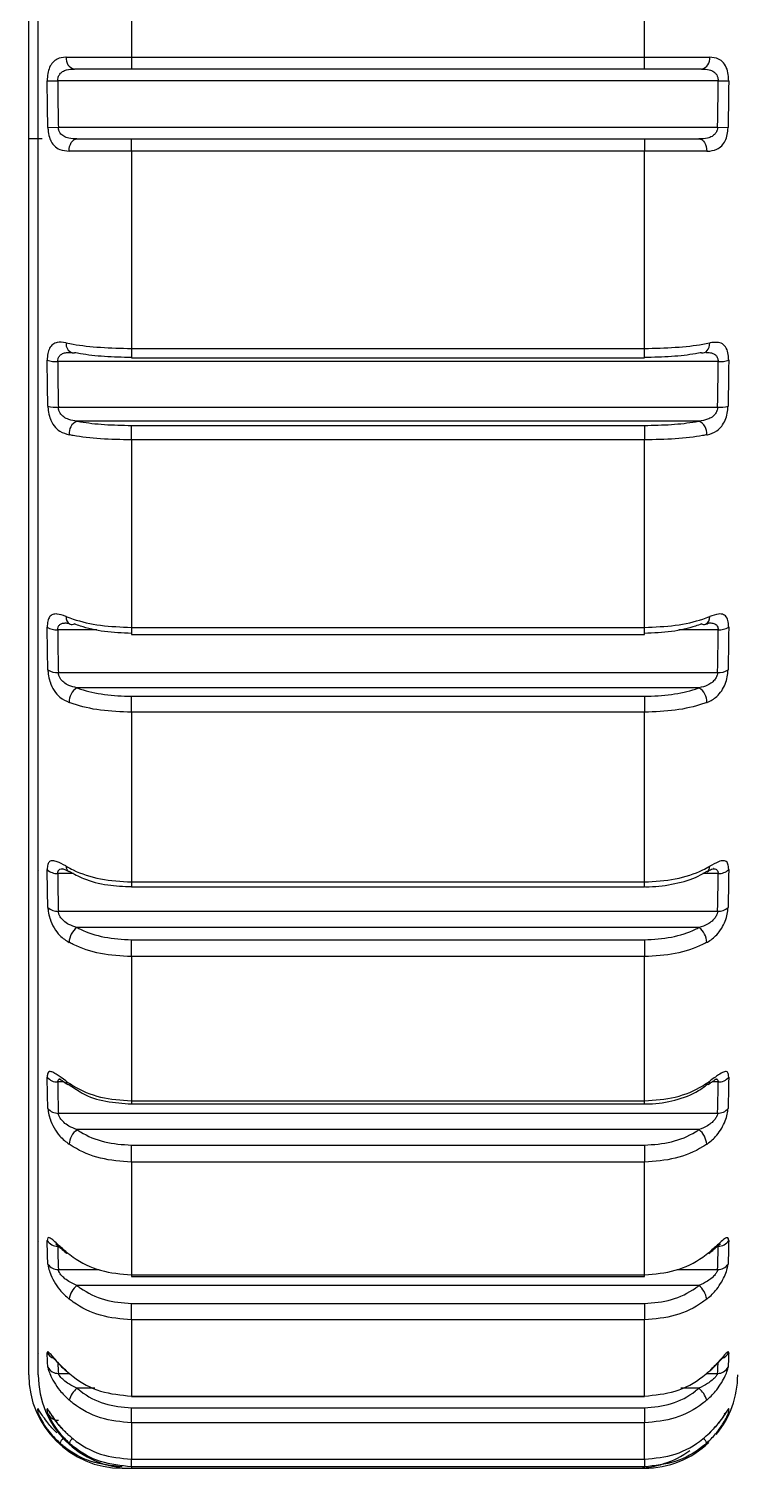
# Model space of a CAD drawing. Header units: millimetres. Extents: x -2889 to 8174, y 2447 to 8478.
# Drawn here: x 1753.66 to 1756.68, y 3458.17 to 3464.35 of the extents above; entities that cross this region are included whole.
import ezdxf

# ---------------------------------------------------------------- set-up
doc = ezdxf.new("R2010")
doc.units = ezdxf.units.MM

msp = doc.modelspace()

# ---------------------------------------------------------------- linework, layer by layer
at = {"color": 7, "linetype": 'Continuous', "lineweight": 25}
for p, q in [((1753.6966, 3458.5726), (1753.6966, 3469.7726)), ((1754.0966, 3465.0727), (1754.0966, 3464.223)), ((1756.2966, 3464.223), (1756.2966, 3465.0727)), ((1753.6563, 3463.8726), (1753.6563, 3464.5146)), ((1754.0966, 3464.223), (1754.0966, 3464.1726)), ((1754.0966, 3464.223), (1756.2966, 3464.223)), ((1756.2966, 3464.1726), (1756.2966, 3464.223)), ((1756.2966, 3464.1726), (1754.0966, 3464.1726)), ((1753.7353, 3464.1224), (1753.7805, 3464.1226)), ((1756.6127, 3464.1226), (1753.7805, 3464.1226)), ((1756.6127, 3464.1226), (1756.6579, 3464.1224)), ((1753.7382, 3463.9217), (1753.783, 3463.9226)), ((1753.783, 3463.9226), (1756.6102, 3463.9226)), ((1756.6102, 3463.9226), (1756.655, 3463.9217)), ((1753.6563, 3458.5726), (1753.6563, 3463.8726)), ((1753.7143, 3463.8726), (1753.6563, 3463.8726)), ((1754.0966, 3463.8197), (1754.0966, 3463.8726)), ((1754.0966, 3463.8726), (1756.2966, 3463.8726)), ((1756.2966, 3463.8726), (1756.2966, 3463.8197)), ((1754.0966, 3463.8197), (1754.0966, 3462.9745)), ((1756.2966, 3463.8197), (1754.0966, 3463.8197)), ((1756.2966, 3462.9745), (1756.2966, 3463.8197)), ((1754.0966, 3462.9745), (1756.2966, 3462.9745)), ((1754.0966, 3462.9345), (1756.2966, 3462.9345)), ((1756.6127, 3462.9178), (1753.7805, 3462.9178)), ((1753.783, 3462.7222), (1756.6102, 3462.7222)), ((1756.5304, 3462.6629), (1753.8628, 3462.6629)), ((1754.0966, 3462.5821), (1754.0966, 3462.6442)), ((1754.0966, 3462.6442), (1756.2966, 3462.6442)), ((1756.2966, 3462.6442), (1756.2966, 3462.5821)), ((1754.0966, 3462.5821), (1754.0966, 3461.7784)), ((1756.2966, 3462.5821), (1754.0966, 3462.5821)), ((1756.2966, 3461.7784), (1756.2966, 3462.5821)), ((1754.0966, 3461.7784), (1756.2966, 3461.7784)), ((1754.0966, 3461.7483), (1756.2966, 3461.7483)), ((1753.783, 3461.5852), (1756.6102, 3461.5852)), ((1756.5304, 3461.5192), (1753.8628, 3461.5192)), ((1754.0966, 3461.414), (1754.0966, 3461.4827)), ((1754.0966, 3461.4827), (1756.2966, 3461.4827)), ((1756.2966, 3461.4827), (1756.2966, 3461.414)), ((1754.0966, 3461.414), (1754.0966, 3460.6868)), ((1756.2966, 3461.414), (1754.0966, 3461.414)), ((1756.2966, 3460.6868), (1756.2966, 3461.414)), ((1753.8274, 3460.7309), (1753.8282, 3460.7305)), ((1756.5649, 3460.7305), (1756.5656, 3460.7308)), ((1754.0966, 3460.6868), (1756.2966, 3460.6868)), ((1754.0966, 3460.6659), (1756.2966, 3460.6659)), ((1753.783, 3460.5612), (1756.6102, 3460.5612)), ((1756.5304, 3460.4914), (1753.8628, 3460.4914)), ((1754.0966, 3460.3665), (1754.0966, 3460.4387)), ((1754.0966, 3460.4387), (1756.2966, 3460.4387)), ((1756.2966, 3460.4387), (1756.2966, 3460.3665)), ((1754.0966, 3460.3665), (1754.0966, 3459.7477)), ((1756.2966, 3460.3665), (1754.0966, 3460.3665)), ((1756.2966, 3459.7477), (1756.2966, 3460.3665)), ((1753.8247, 3459.8202), (1753.8767, 3459.7865)), ((1754.0966, 3459.7477), (1756.2966, 3459.7477)), ((1754.0966, 3459.7345), (1756.2966, 3459.7345)), ((1753.783, 3459.6951), (1756.6102, 3459.6951)), ((1756.5304, 3459.6245), (1753.8628, 3459.6245)), ((1754.0966, 3459.5578), (1756.2966, 3459.5578)), ((1754.0966, 3459.4853), (1754.0966, 3459.5578)), ((1756.2966, 3459.5578), (1756.2966, 3459.4853)), ((1754.0966, 3459.4853), (1754.0966, 3459.0019)), ((1756.2966, 3459.4853), (1754.0966, 3459.4853)), ((1756.2966, 3459.0019), (1756.2966, 3459.4853)), ((1754.0966, 3459.0019), (1756.2966, 3459.0019)), ((1754.0966, 3459.0019), (1754.0966, 3458.995)), ((1754.0966, 3458.995), (1756.2966, 3458.995)), ((1756.2966, 3458.995), (1756.2966, 3459.0019)), ((1756.5304, 3458.9564), (1753.8628, 3458.9564)), ((1754.0966, 3458.809), (1754.0966, 3458.8787)), ((1754.0966, 3458.8787), (1756.2966, 3458.8787)), ((1756.2966, 3458.8787), (1756.2966, 3458.809)), ((1754.0966, 3458.809), (1754.0966, 3458.4821)), ((1756.2966, 3458.809), (1754.0966, 3458.809)), ((1756.2966, 3458.4821), (1756.2966, 3458.809)), ((1754.0966, 3458.4821), (1756.2966, 3458.4821)), ((1754.0966, 3458.4821), (1754.0966, 3458.4795)), ((1754.0966, 3458.4795), (1756.2966, 3458.4795)), ((1756.2966, 3458.4795), (1756.2966, 3458.4821)), ((1754.0966, 3458.4309), (1756.2966, 3458.4309)), ((1754.0966, 3458.3671), (1754.0966, 3458.4309)), ((1756.2966, 3458.4309), (1756.2966, 3458.3671)), ((1754.0966, 3458.3671), (1754.0966, 3458.211)), ((1756.2966, 3458.3671), (1754.0966, 3458.3671)), ((1756.2966, 3458.211), (1756.2966, 3458.3671)), ((1754.0563, 3458.1726), (1754.0966, 3458.1726)), ((1754.0966, 3458.211), (1756.2966, 3458.211)), ((1754.0966, 3458.211), (1754.0966, 3458.2107)), ((1754.0966, 3458.2107), (1756.2966, 3458.2107)), ((1756.2966, 3458.1789), (1754.0966, 3458.1789)), ((1754.0966, 3458.1726), (1756.2966, 3458.1726)), ((1756.2966, 3458.2107), (1756.2966, 3458.211))]:
    msp.add_line(p, q, dxfattribs=at)
at = {"color": 8, "linetype": 'Continuous', "lineweight": 25}
for p, q in [((1753.695, 3462.9236), (1753.6966, 3462.9229)), ((1754.0966, 3462.9745), (1754.0966, 3462.9345)), ((1756.2966, 3462.9345), (1756.2966, 3462.9745)), ((1753.695, 3461.7793), (1753.6966, 3461.778)), ((1753.9487, 3461.7679), (1753.7805, 3461.7679)), ((1754.0966, 3461.7784), (1754.0966, 3461.7483)), ((1756.2966, 3461.7483), (1756.2966, 3461.7784)), ((1756.6127, 3461.7679), (1756.4445, 3461.7679)), ((1753.695, 3460.7396), (1753.6966, 3460.7378)), ((1753.8484, 3460.723), (1753.7805, 3460.723)), ((1756.6127, 3460.723), (1756.5469, 3460.723)), ((1754.0966, 3460.6868), (1754.0966, 3460.6659)), ((1756.2966, 3460.6659), (1756.2966, 3460.6868)), ((1753.695, 3459.85), (1753.6966, 3459.8477)), ((1753.8075, 3459.8289), (1753.7805, 3459.8289)), ((1756.6127, 3459.8289), (1756.5856, 3459.8289)), ((1754.0966, 3459.7477), (1754.0966, 3459.7345)), ((1756.2966, 3459.7345), (1756.2966, 3459.7477)), ((1753.695, 3459.1493), (1753.6966, 3459.1466)), ((1753.783, 3459.0247), (1753.9574, 3459.0247)), ((1756.4359, 3459.0247), (1756.6102, 3459.0247)), ((1753.695, 3458.6681), (1753.6966, 3458.6651)), ((1753.783, 3458.5792), (1753.8303, 3458.5792)), ((1756.5629, 3458.5792), (1756.6102, 3458.5792)), ((1753.9401, 3458.5162), (1753.8628, 3458.5162)), ((1756.5304, 3458.5162), (1756.4532, 3458.5162)), ((1754.0563, 3458.1747), (1754.0563, 3458.1726)), ((1754.0966, 3458.1789), (1754.0966, 3458.2108)), ((1754.0966, 3458.1789), (1754.0966, 3458.1726)), ((1756.2966, 3458.2107), (1756.2966, 3458.1789)), ((1756.2966, 3458.1726), (1756.2966, 3458.1789))]:
    msp.add_line(p, q, dxfattribs=at)
at = {"color": 7, "linetype": 'Continuous', "lineweight": 25, "flags": 128}
for points in [[(1753.8294, 3463.8204), (1753.8298, 3463.8305), (1753.8315, 3463.8402), (1753.8345, 3463.8492), (1753.8387, 3463.8572), (1753.8438, 3463.8637), (1753.8497, 3463.8686), (1753.8561, 3463.8716), (1753.8628, 3463.8726)], [(1756.5304, 3463.8726), (1756.5371, 3463.8716), (1756.5436, 3463.8686), (1756.5495, 3463.8637), (1756.5546, 3463.8572), (1756.5587, 3463.8492), (1756.5617, 3463.8402), (1756.5634, 3463.8305), (1756.5638, 3463.8204)], [(1756.5414, 3462.9563), (1756.5482, 3462.9558), (1756.5548, 3462.9572), (1756.5608, 3462.9605), (1756.5662, 3462.9655), (1756.5705, 3462.972), (1756.5737, 3462.9799), (1756.5757, 3462.9887), (1756.5763, 3462.9981)], [(1753.8424, 3462.9562), (1753.845, 3462.9558), (1753.8519, 3462.9563)], [(1753.8169, 3458.5905), (1753.8176, 3458.5881), (1753.8181, 3458.5876)]]:
    msp.add_lwpolyline(points, dxfattribs=at)
at = {"color": 7, "linetype": 'Continuous', "lineweight": 25}
for centre, radius, start, end in [((1753.8611, 3464.2163), 0.0447, 171.4989, 258.09849), ((1756.5321, 3464.2163), 0.0447, 281.90151, 8.5011), ((1753.7745, 3463.0508), 0.1331, 252.89796, 272.58614), ((1756.6188, 3463.0508), 0.1331, 267.41386, 287.10204), ((1753.7749, 3462.8566), 0.1347, 254.20453, 273.46327), ((1756.6184, 3462.8566), 0.1347, 266.53673, 285.79547), ((1753.8864, 3462.6106), 0.0573, 114.24022, 186.56806), ((1756.5069, 3462.6106), 0.0573, 353.43194, 65.75978), ((1753.7754, 3461.8428), 0.0751, 237.70758, 273.86648), ((1753.8417, 3461.8152), 0.0242, 250.108, 294.90022), ((1756.5516, 3461.8154), 0.0244, 245.20763, 287.18172), ((1756.6178, 3461.8428), 0.0751, 266.13352, 302.29242), ((1753.7769, 3461.6602), 0.0753, 239.10219, 274.67902), ((1756.6164, 3461.6602), 0.0753, 265.32098, 300.89781), ((1753.8989, 3461.4597), 0.0696, 121.25126, 182.74835), ((1756.4943, 3461.4597), 0.0696, 357.25165, 58.74874), ((1753.7765, 3460.7819), 0.059, 225.74216, 273.83719), ((1756.6167, 3460.7819), 0.059, 266.16281, 314.25784), ((1753.7783, 3460.6199), 0.0589, 227.0744, 274.5962), ((1756.6149, 3460.6199), 0.0589, 265.4038, 312.9256), ((1753.9102, 3460.426), 0.0808, 125.893, 179.04902), ((1756.4831, 3460.426), 0.0808, 0.95098, 54.107), ((1753.7778, 3459.882), 0.0531, 217.00896, 272.93558), ((1756.6155, 3459.882), 0.0531, 267.06442, 322.99104), ((1753.7797, 3459.7478), 0.0528, 218.2242, 273.60434), ((1756.6135, 3459.7478), 0.0528, 266.39566, 321.7758), ((1753.9194, 3459.5541), 0.0904, 128.7963, 174.99927), ((1756.4738, 3459.5541), 0.0904, 5.00073, 51.2037), ((1753.7789, 3459.1756), 0.0509, 211.05325, 271.74341), ((1753.8253, 3459.0994), 0.00843, 172.22474, 228.27424), ((1756.5681, 3459.0994), 0.00833, 309.1754, 8.03323), ((1756.6143, 3459.1756), 0.0509, 268.25659, 328.94675), ((1753.781, 3459.0752), 0.0505, 212.15443, 272.27049), ((1756.6122, 3459.0752), 0.0505, 267.72951, 327.84557), ((1753.9276, 3458.8805), 0.0998, 130.51012, 169.8549), ((1756.4656, 3458.8805), 0.0998, 10.1451, 49.48988), ((1753.7821, 3458.6291), 0.0499, 208.39279, 271.04836), ((1756.6111, 3458.6291), 0.0499, 268.95164, 331.60721), ((1754.0563, 3458.5726), 0.4, 180, 270), ((1754.0966, 3458.5726), 0.4, 180, 270), ((1756.2966, 3458.5726), 0.4, 320.36774, 0), ((1753.9407, 3458.4291), 0.1169, 131.80246, 162.22957), ((1756.4525, 3458.4291), 0.1169, 17.77043, 48.19754), ((1753.7828, 3458.4281), 0.0499, 206.57663, 270.21856), ((1756.2563, 3458.5726), 0.4, 270, 305.99223), ((1756.2966, 3458.5726), 0.4, 270, 313.64636)]:
    msp.add_arc(centre, radius, start, end, dxfattribs=at)
at = {"color": 8, "linetype": 'Continuous', "lineweight": 25}
for centre, radius, start, end in [((1753.8539, 3462.9918), 0.0375, 170.31743, 252.12219), ((1753.8483, 3461.8204), 0.0317, 172.27619, 242.06667), ((1756.5453, 3461.8203), 0.0313, 295.50671, 7.97245), ((1753.8399, 3460.7505), 0.0232, 171.92796, 237.35303), ((1756.5527, 3460.7508), 0.0238, 302.70767, 7.13571), ((1753.8322, 3459.8303), 0.0154, 172.2556, 233.87744), ((1756.5611, 3459.8302), 0.0153, 305.42009, 7.81151), ((1753.7791, 3458.6905), 0.0492, 207.0181, 251.38155), ((1756.6141, 3458.6905), 0.0491, 288.92131, 332.98483), ((1753.7398, 3458.449), 0.0497, 205.55143, 224.09813), ((1753.7802, 3458.449), 0.0497, 205.55143, 224.09813), ((1756.613, 3458.449), 0.0498, 300.08638, 334.42874), ((1753.8625, 3458.2442), 0.0821, 136.62803, 153.45235), ((1753.9028, 3458.2442), 0.0821, 136.62803, 153.45235), ((1756.4991, 3458.2503), 0.0716, 25.30704, 44.61756)]:
    msp.add_arc(centre, radius, start, end, dxfattribs=at)
at = {"color": 7, "linetype": 'Continuous', "lineweight": 25}
for points, knots in [([(1753.8169, 3464.2229), (1753.8161, 3464.2229), (1753.8023, 3464.2228), (1753.7811, 3464.219), (1753.7587, 3464.2029), (1753.745, 3464.1813), (1753.7367, 3464.1538), (1753.7358, 3464.1328), (1753.7353, 3464.1224)], [0, 0, 0, 0, 0.017221, 0.303134, 0.498408, 0.673919, 0.839322, 1, 1, 1, 1]), ([(1753.8169, 3464.2229), (1753.8267, 3464.2229), (1753.8694, 3464.223), (1753.9619, 3464.223), (1754.0517, 3464.223), (1754.0966, 3464.223)], [0, 0, 0, 0, 0.129122, 0.56456, 1, 1, 1, 1]), ([(1756.2966, 3464.223), (1756.3415, 3464.223), (1756.4313, 3464.223), (1756.5238, 3464.223), (1756.5665, 3464.2229), (1756.5763, 3464.2229)], [0, 0, 0, 0, 0.43544, 0.870878, 1, 1, 1, 1]), ([(1756.6579, 3464.1224), (1756.6577, 3464.1286), (1756.6573, 3464.1461), (1756.6512, 3464.1748), (1756.6369, 3464.201), (1756.6125, 3464.2197), (1756.5896, 3464.2217), (1756.5763, 3464.2229)], [0, 0, 0, 0, 0.0960234, 0.272505, 0.4818975, 0.6989082, 1, 1, 1, 1]), ([(1753.7805, 3464.1226), (1753.7808, 3464.127), (1753.7811, 3464.1322), (1753.7839, 3464.142), (1753.7892, 3464.1524), (1753.8016, 3464.1631), (1753.8223, 3464.1714), (1753.8404, 3464.1721), (1753.8519, 3464.1726)], [0, 0, 0, 0, 0.11624, 0.138706, 0.285713, 0.452162, 0.653789, 1, 1, 1, 1]), ([(1754.0966, 3464.1726), (1754.0573, 3464.1726), (1753.9787, 3464.1726), (1753.8978, 3464.1726), (1753.8604, 3464.1726), (1753.8519, 3464.1726)], [0, 0, 0, 0, 0.435439, 0.870878, 1, 1, 1, 1]), ([(1756.5414, 3464.1726), (1756.5328, 3464.1726), (1756.4954, 3464.1726), (1756.4145, 3464.1726), (1756.3359, 3464.1726), (1756.2966, 3464.1726)], [0, 0, 0, 0, 0.129122, 0.564561, 1, 1, 1, 1]), ([(1756.5414, 3464.1726), (1756.5527, 3464.1721), (1756.5715, 3464.1713), (1756.5919, 3464.163), (1756.6018, 3464.1541), (1756.6077, 3464.1456), (1756.6105, 3464.1386), (1756.6124, 3464.1302), (1756.6126, 3464.1257), (1756.6127, 3464.1226)], [0, 0, 0, 0, 0.343735, 0.56662, 0.703968, 0.762734, 0.879015, 0.917663, 1, 1, 1, 1]), ([(1753.7382, 3463.9217), (1753.7375, 3463.9553), (1753.736, 3464.0222), (1753.7356, 3464.0891), (1753.7353, 3464.1224)], [0, 0, 0, 0, 0.501974, 1, 1, 1, 1]), ([(1753.7805, 3464.1226), (1753.7807, 3464.0894), (1753.7811, 3464.0227), (1753.7824, 3463.9561), (1753.783, 3463.9226)], [0, 0, 0, 0, 0.498083, 1, 1, 1, 1]), ([(1756.6102, 3463.9226), (1756.6109, 3463.9561), (1756.6121, 3464.0228), (1756.6125, 3464.0894), (1756.6127, 3464.1226)], [0, 0, 0, 0, 0.502258, 1, 1, 1, 1]), ([(1756.6579, 3464.1224), (1756.6577, 3464.0891), (1756.6572, 3464.0222), (1756.6557, 3463.9553), (1756.655, 3463.9217)], [0, 0, 0, 0, 0.497684, 1, 1, 1, 1]), ([(1753.7382, 3463.9217), (1753.7386, 3463.9156), (1753.7395, 3463.8984), (1753.7437, 3463.8819), (1753.7516, 3463.8612), (1753.7639, 3463.8418), (1753.7911, 3463.8237), (1753.8156, 3463.8216), (1753.8294, 3463.8204)], [0, 0, 0, 0, 0.092122, 0.262386, 0.269354, 0.484813, 0.707237, 1, 1, 1, 1]), ([(1753.8628, 3463.8726), (1753.8509, 3463.8731), (1753.8309, 3463.8739), (1753.8065, 3463.8824), (1753.7921, 3463.8947), (1753.7862, 3463.9065), (1753.7838, 3463.915), (1753.7833, 3463.9196), (1753.783, 3463.9226)], [0, 0, 0, 0, 0.33643, 0.567354, 0.768814, 0.881315, 0.92256, 1, 1, 1, 1]), ([(1756.6102, 3463.9226), (1756.6097, 3463.9182), (1756.6091, 3463.913), (1756.6057, 3463.9033), (1756.5994, 3463.893), (1756.5858, 3463.8824), (1756.5629, 3463.8739), (1756.5431, 3463.8731), (1756.5304, 3463.8726)], [0, 0, 0, 0, 0.111827, 0.132687, 0.27523, 0.438994, 0.64076, 1, 1, 1, 1]), ([(1756.5638, 3463.8204), (1756.5647, 3463.8204), (1756.58, 3463.8206), (1756.6032, 3463.8247), (1756.628, 3463.8413), (1756.6431, 3463.8629), (1756.6526, 3463.8903), (1756.6542, 3463.9113), (1756.655, 3463.9217)], [0, 0, 0, 0, 0.017352, 0.313761, 0.508689, 0.681484, 0.843326, 1, 1, 1, 1]), ([(1753.8628, 3463.8726), (1753.8679, 3463.8726), (1753.9026, 3463.8726), (1753.9788, 3463.8726), (1754.0574, 3463.8726), (1754.0966, 3463.8726)], [0, 0, 0, 0, 0.079415, 0.539702, 1, 1, 1, 1]), ([(1756.2966, 3463.8726), (1756.3359, 3463.8726), (1756.4144, 3463.8726), (1756.4907, 3463.8726), (1756.5253, 3463.8726), (1756.5304, 3463.8726)], [0, 0, 0, 0, 0.460298, 0.920585, 1, 1, 1, 1]), ([(1754.0966, 3463.8197), (1754.0518, 3463.8197), (1753.962, 3463.8198), (1753.8749, 3463.8201), (1753.8353, 3463.8204), (1753.8294, 3463.8204)], [0, 0, 0, 0, 0.460321, 0.920593, 1, 1, 1, 1]), ([(1756.5638, 3463.8204), (1756.558, 3463.8204), (1756.5184, 3463.8201), (1756.4312, 3463.8198), (1756.3415, 3463.8197), (1756.2966, 3463.8197)], [0, 0, 0, 0, 0.079407, 0.539679, 1, 1, 1, 1]), ([(1753.8169, 3462.9981), (1753.8161, 3462.9983), (1753.8023, 3463.001), (1753.7811, 3463.0023), (1753.7587, 3462.9933), (1753.745, 3462.9771), (1753.7367, 3462.9536), (1753.7358, 3462.9335), (1753.7353, 3462.9236)], [0, 0, 0, 0, 0.017221, 0.3031336, 0.4984082, 0.6739189, 0.8393223, 1, 1, 1, 1]), ([(1753.8169, 3462.9981), (1753.8267, 3462.9963), (1753.8694, 3462.9882), (1753.9619, 3462.9773), (1754.0517, 3462.9754), (1754.0966, 3462.9745)], [0, 0, 0, 0, 0.129122, 0.56456, 1, 1, 1, 1]), ([(1756.2966, 3462.9745), (1756.3415, 3462.9754), (1756.4313, 3462.9773), (1756.5238, 3462.9882), (1756.5665, 3462.9963), (1756.5763, 3462.9981)], [0, 0, 0, 0, 0.43544, 0.870878, 1, 1, 1, 1]), ([(1756.6579, 3462.9236), (1756.6577, 3462.9295), (1756.6573, 3462.9464), (1756.6512, 3462.9718), (1756.6369, 3462.9922), (1756.6125, 3463.0029), (1756.5896, 3462.9999), (1756.5763, 3462.9981)], [0, 0, 0, 0, 0.0960234, 0.272505, 0.4818975, 0.6989082, 1, 1, 1, 1]), ([(1753.7382, 3462.727), (1753.7375, 3462.7599), (1753.736, 3462.8255), (1753.7356, 3462.891), (1753.7353, 3462.9236)], [0, 0, 0, 0, 0.502163, 1, 1, 1, 1]), ([(1753.8331, 3462.9572), (1753.8344, 3462.9573), (1753.8362, 3462.9575), (1753.841, 3462.9563), (1753.8423, 3462.956)], [0, 0, 0, 0, 0.714046, 1, 1, 1, 1]), ([(1754.0966, 3462.9356), (1754.0573, 3462.9364), (1753.9787, 3462.938), (1753.8978, 3462.9476), (1753.8604, 3462.9547), (1753.8519, 3462.9563)], [0, 0, 0, 0, 0.435439, 0.870878, 1, 1, 1, 1]), ([(1756.5414, 3462.9563), (1756.5328, 3462.9547), (1756.4954, 3462.9476), (1756.4145, 3462.938), (1756.3359, 3462.9364), (1756.2966, 3462.9356)], [0, 0, 0, 0, 0.129122, 0.564561, 1, 1, 1, 1]), ([(1756.6579, 3462.9236), (1756.6577, 3462.891), (1756.6572, 3462.8255), (1756.6557, 3462.7599), (1756.655, 3462.727)], [0, 0, 0, 0, 0.497837, 1, 1, 1, 1]), ([(1753.7805, 3462.9178), (1753.7807, 3462.8854), (1753.7811, 3462.8201), (1753.7824, 3462.7549), (1753.783, 3462.7222)], [0, 0, 0, 0, 0.497895, 1, 1, 1, 1]), ([(1756.6102, 3462.7222), (1756.6109, 3462.7549), (1756.6121, 3462.8201), (1756.6125, 3462.8854), (1756.6127, 3462.9178)], [0, 0, 0, 0, 0.502105, 1, 1, 1, 1]), ([(1753.7382, 3462.727), (1753.7386, 3462.721), (1753.7395, 3462.7039), (1753.7437, 3462.6864), (1753.7516, 3462.6634), (1753.7639, 3462.6403), (1753.7911, 3462.615), (1753.8156, 3462.6081), (1753.8294, 3462.6041)], [0, 0, 0, 0, 0.092122, 0.262386, 0.269354, 0.484813, 0.707237, 1, 1, 1, 1]), ([(1753.8628, 3462.6629), (1753.8509, 3462.6645), (1753.8309, 3462.6673), (1753.8065, 3462.679), (1753.7921, 3462.6933), (1753.7862, 3462.7059), (1753.7838, 3462.7146), (1753.7833, 3462.7192), (1753.783, 3462.7222)], [0, 0, 0, 0, 0.33643, 0.567354, 0.768814, 0.881315, 0.92256, 1, 1, 1, 1]), ([(1756.6102, 3462.7222), (1756.6097, 3462.7178), (1756.6091, 3462.7127), (1756.6057, 3462.7025), (1756.5994, 3462.6913), (1756.5858, 3462.6788), (1756.5629, 3462.6674), (1756.5431, 3462.6647), (1756.5304, 3462.6629)], [0, 0, 0, 0, 0.111827, 0.132687, 0.27523, 0.438994, 0.64076, 1, 1, 1, 1]), ([(1756.5638, 3462.6041), (1756.5647, 3462.6043), (1756.58, 3462.6073), (1756.6032, 3462.6164), (1756.628, 3462.6394), (1756.6431, 3462.6654), (1756.6526, 3462.6957), (1756.6542, 3462.7167), (1756.655, 3462.727)], [0, 0, 0, 0, 0.017352, 0.313761, 0.508689, 0.681484, 0.843326, 1, 1, 1, 1]), ([(1753.8628, 3462.6629), (1753.8679, 3462.662), (1753.9026, 3462.6557), (1753.9788, 3462.6467), (1754.0574, 3462.6451), (1754.0966, 3462.6442)], [0, 0, 0, 0, 0.079415, 0.539702, 1, 1, 1, 1]), ([(1756.2966, 3462.6442), (1756.3359, 3462.6451), (1756.4144, 3462.6467), (1756.4907, 3462.6557), (1756.5253, 3462.662), (1756.5304, 3462.6629)], [0, 0, 0, 0, 0.460298, 0.920585, 1, 1, 1, 1]), ([(1754.0966, 3462.5821), (1754.0518, 3462.583), (1753.962, 3462.5849), (1753.8749, 3462.5957), (1753.8353, 3462.603), (1753.8294, 3462.6041)], [0, 0, 0, 0, 0.460321, 0.920593, 1, 1, 1, 1]), ([(1756.5638, 3462.6041), (1756.558, 3462.603), (1756.5184, 3462.5957), (1756.4312, 3462.5849), (1756.3415, 3462.583), (1756.2966, 3462.5821)], [0, 0, 0, 0, 0.079407, 0.539679, 1, 1, 1, 1]), ([(1753.8169, 3461.8246), (1753.8161, 3461.8249), (1753.8023, 3461.8304), (1753.7811, 3461.8367), (1753.7587, 3461.8353), (1753.745, 3461.8251), (1753.7367, 3461.8066), (1753.7358, 3461.7883), (1753.7353, 3461.7793)], [0, 0, 0, 0, 0.017221, 0.303134, 0.498408, 0.673919, 0.839322, 1, 1, 1, 1]), ([(1753.8169, 3461.8246), (1753.8267, 3461.821), (1753.8694, 3461.8051), (1753.9619, 3461.7838), (1754.0517, 3461.7802), (1754.0966, 3461.7784)], [0, 0, 0, 0, 0.129122, 0.56456, 1, 1, 1, 1]), ([(1756.2966, 3461.7784), (1756.3415, 3461.7802), (1756.4313, 3461.7838), (1756.5238, 3461.8051), (1756.5665, 3461.821), (1756.5763, 3461.8246)], [0, 0, 0, 0, 0.43544, 0.870878, 1, 1, 1, 1]), ([(1756.6579, 3461.7793), (1756.6577, 3461.7848), (1756.6573, 3461.8003), (1756.6512, 3461.8214), (1756.6369, 3461.8349), (1756.6125, 3461.8373), (1756.5896, 3461.8293), (1756.5763, 3461.8246)], [0, 0, 0, 0, 0.096023, 0.272505, 0.481898, 0.698908, 1, 1, 1, 1]), ([(1753.7382, 3461.5956), (1753.7375, 3461.6264), (1753.736, 3461.6877), (1753.7356, 3461.7488), (1753.7353, 3461.7793)], [0, 0, 0, 0, 0.502163, 1, 1, 1, 1]), ([(1753.7805, 3461.7679), (1753.7807, 3461.7375), (1753.7811, 3461.6766), (1753.7824, 3461.6157), (1753.783, 3461.5852)], [0, 0, 0, 0, 0.497895, 1, 1, 1, 1]), ([(1753.817, 3461.7975), (1753.8168, 3461.7975), (1753.8164, 3461.7975), (1753.8226, 3461.7965), (1753.8296, 3461.7939), (1753.8335, 3461.7924)], [0, 0, 0, 0, 0.1784047, 0.5509393, 1, 1, 1, 1]), ([(1754.0966, 3461.7526), (1754.0573, 3461.7542), (1753.9787, 3461.7574), (1753.8978, 3461.7761), (1753.8604, 3461.79), (1753.8519, 3461.7932)], [0, 0, 0, 0, 0.435439, 0.870878, 1, 1, 1, 1]), ([(1756.5414, 3461.7932), (1756.5328, 3461.79), (1756.4954, 3461.7761), (1756.4145, 3461.7574), (1756.3359, 3461.7542), (1756.2966, 3461.7526)], [0, 0, 0, 0, 0.129122, 0.564561, 1, 1, 1, 1]), ([(1756.559, 3461.7917), (1756.563, 3461.7934), (1756.571, 3461.7968), (1756.577, 3461.7975), (1756.5764, 3461.7975), (1756.5763, 3461.7975)], [0, 0, 0, 0, 0.430908, 0.8498842, 1, 1, 1, 1]), ([(1756.6102, 3461.5852), (1756.6109, 3461.6157), (1756.6121, 3461.6766), (1756.6125, 3461.7375), (1756.6127, 3461.7679)], [0, 0, 0, 0, 0.502105, 1, 1, 1, 1]), ([(1756.6579, 3461.7793), (1756.6577, 3461.7488), (1756.6572, 3461.6877), (1756.6557, 3461.6264), (1756.655, 3461.5956)], [0, 0, 0, 0, 0.497837, 1, 1, 1, 1]), ([(1753.7382, 3461.5956), (1753.7386, 3461.5899), (1753.7395, 3461.5737), (1753.7437, 3461.5557), (1753.7516, 3461.5314), (1753.7639, 3461.5058), (1753.7911, 3461.4745), (1753.8156, 3461.4629), (1753.8294, 3461.4563)], [0, 0, 0, 0, 0.092122, 0.262386, 0.269354, 0.484813, 0.707237, 1, 1, 1, 1]), ([(1753.8628, 3461.5192), (1753.8509, 3461.5219), (1753.8309, 3461.5266), (1753.8065, 3461.5409), (1753.7921, 3461.5566), (1753.7862, 3461.5694), (1753.7838, 3461.578), (1753.7833, 3461.5823), (1753.783, 3461.5852)], [0, 0, 0, 0, 0.33643, 0.567354, 0.768814, 0.881315, 0.92256, 1, 1, 1, 1]), ([(1756.6102, 3461.5852), (1756.6097, 3461.581), (1756.6091, 3461.5761), (1756.6057, 3461.566), (1756.5994, 3461.5545), (1756.5858, 3461.5406), (1756.5629, 3461.5267), (1756.5431, 3461.5221), (1756.5304, 3461.5192)], [0, 0, 0, 0, 0.111827, 0.132687, 0.27523, 0.438994, 0.64076, 1, 1, 1, 1]), ([(1756.5638, 3461.4563), (1756.5647, 3461.4567), (1756.58, 3461.4624), (1756.6032, 3461.4761), (1756.628, 3461.5046), (1756.6431, 3461.5338), (1756.6526, 3461.5655), (1756.6542, 3461.5857), (1756.655, 3461.5956)], [0, 0, 0, 0, 0.017352, 0.313761, 0.508689, 0.681484, 0.843326, 1, 1, 1, 1]), ([(1753.8628, 3461.5192), (1753.8679, 3461.5174), (1753.9026, 3461.5052), (1753.9788, 3461.4874), (1754.0574, 3461.4842), (1754.0966, 3461.4827)], [0, 0, 0, 0, 0.079415, 0.539702, 1, 1, 1, 1]), ([(1756.2966, 3461.4827), (1756.3359, 3461.4842), (1756.4144, 3461.4874), (1756.4907, 3461.5052), (1756.5253, 3461.5174), (1756.5304, 3461.5192)], [0, 0, 0, 0, 0.460298, 0.920585, 1, 1, 1, 1]), ([(1754.0966, 3461.414), (1754.0518, 3461.4158), (1753.962, 3461.4195), (1753.8749, 3461.4401), (1753.8353, 3461.4543), (1753.8294, 3461.4563)], [0, 0, 0, 0, 0.460321, 0.920593, 1, 1, 1, 1]), ([(1756.5638, 3461.4563), (1756.558, 3461.4543), (1756.5184, 3461.4401), (1756.4312, 3461.4195), (1756.3415, 3461.4158), (1756.2966, 3461.414)], [0, 0, 0, 0, 0.079407, 0.539679, 1, 1, 1, 1]), ([(1753.8169, 3460.7538), (1753.8161, 3460.7542), (1753.8023, 3460.7621), (1753.7811, 3460.7733), (1753.7587, 3460.7793), (1753.745, 3460.7757), (1753.7367, 3460.7631), (1753.7358, 3460.7474), (1753.7353, 3460.7396)], [0, 0, 0, 0, 0.017221, 0.3031336, 0.4984082, 0.6739189, 0.8393223, 1, 1, 1, 1]), ([(1756.6579, 3460.7396), (1756.6577, 3460.7444), (1756.6573, 3460.7579), (1756.6512, 3460.7737), (1756.6369, 3460.7799), (1756.6125, 3460.7737), (1756.5896, 3460.7611), (1756.5763, 3460.7538)], [0, 0, 0, 0, 0.096023, 0.272505, 0.481898, 0.698908, 1, 1, 1, 1]), ([(1753.7382, 3460.5768), (1753.7375, 3460.6041), (1753.736, 3460.6584), (1753.7356, 3460.7127), (1753.7353, 3460.7396)], [0, 0, 0, 0, 0.502163, 1, 1, 1, 1]), ([(1753.7805, 3460.723), (1753.7807, 3460.6962), (1753.7811, 3460.6422), (1753.7824, 3460.5883), (1753.783, 3460.5612)], [0, 0, 0, 0, 0.497895, 1, 1, 1, 1]), ([(1753.8012, 3460.7437), (1753.8013, 3460.7437), (1753.8015, 3460.7437), (1753.8072, 3460.7416), (1753.8158, 3460.7375), (1753.8237, 3460.7329), (1753.8273, 3460.7308)], [0, 0, 0, 0, 0.158555, 0.402184, 0.72606, 1, 1, 1, 1]), ([(1753.8169, 3460.7538), (1753.8267, 3460.7485), (1753.8694, 3460.7255), (1753.9619, 3460.6947), (1754.0517, 3460.6894), (1754.0966, 3460.6868)], [0, 0, 0, 0, 0.129122, 0.56456, 1, 1, 1, 1]), ([(1753.8291, 3460.7328), (1753.8492, 3460.7216), (1753.8974, 3460.6946), (1753.9908, 3460.6709), (1754.0625, 3460.668), (1754.0966, 3460.6666)], [0, 0, 0, 0, 0.270365, 0.652143, 1, 1, 1, 1]), ([(1756.2966, 3460.6868), (1756.3415, 3460.6894), (1756.4313, 3460.6947), (1756.5238, 3460.7255), (1756.5665, 3460.7485), (1756.5763, 3460.7538)], [0, 0, 0, 0, 0.4354396, 0.8708783, 1, 1, 1, 1]), ([(1756.2966, 3460.6665), (1756.3035, 3460.6663), (1756.3475, 3460.6653), (1756.4281, 3460.6774), (1756.5133, 3460.7009), (1756.552, 3460.7255), (1756.5638, 3460.733)], [0, 0, 0, 0, 0.069862, 0.447971, 0.832642, 1, 1, 1, 1]), ([(1756.5657, 3460.7305), (1756.5704, 3460.7333), (1756.58, 3460.7389), (1756.5888, 3460.7429), (1756.5929, 3460.7439), (1756.5921, 3460.7438), (1756.592, 3460.7438)], [0, 0, 0, 0, 0.355432, 0.71843, 0.963606, 1, 1, 1, 1]), ([(1756.6102, 3460.5612), (1756.6109, 3460.5883), (1756.6121, 3460.6422), (1756.6125, 3460.6962), (1756.6127, 3460.723)], [0, 0, 0, 0, 0.502105, 1, 1, 1, 1]), ([(1756.6579, 3460.7396), (1756.6577, 3460.7127), (1756.6572, 3460.6584), (1756.6557, 3460.6041), (1756.655, 3460.5768)], [0, 0, 0, 0, 0.497837, 1, 1, 1, 1]), ([(1753.7382, 3460.5768), (1753.7386, 3460.5716), (1753.7395, 3460.557), (1753.7437, 3460.5394), (1753.7516, 3460.5149), (1753.7639, 3460.4878), (1753.7911, 3460.4518), (1753.8156, 3460.4362), (1753.8294, 3460.4273)], [0, 0, 0, 0, 0.092122, 0.262386, 0.269354, 0.484813, 0.707237, 1, 1, 1, 1]), ([(1756.5638, 3460.4273), (1756.5647, 3460.4278), (1756.58, 3460.436), (1756.6032, 3460.4537), (1756.628, 3460.4863), (1756.6431, 3460.5175), (1756.6526, 3460.5494), (1756.6542, 3460.5677), (1756.655, 3460.5768)], [0, 0, 0, 0, 0.017352, 0.313761, 0.508689, 0.681484, 0.843326, 1, 1, 1, 1]), ([(1753.8628, 3460.4914), (1753.8509, 3460.4951), (1753.8309, 3460.5014), (1753.8065, 3460.5177), (1753.7921, 3460.5342), (1753.7862, 3460.5467), (1753.7838, 3460.5548), (1753.7833, 3460.5587), (1753.783, 3460.5612)], [0, 0, 0, 0, 0.33643, 0.567354, 0.768814, 0.881315, 0.92256, 1, 1, 1, 1]), ([(1756.6102, 3460.5612), (1756.6097, 3460.5575), (1756.6091, 3460.5531), (1756.6057, 3460.5434), (1756.5994, 3460.532), (1756.5858, 3460.5174), (1756.5629, 3460.5017), (1756.5431, 3460.4954), (1756.5304, 3460.4914)], [0, 0, 0, 0, 0.111827, 0.132687, 0.27523, 0.438994, 0.64076, 1, 1, 1, 1]), ([(1753.8628, 3460.4914), (1753.8679, 3460.4888), (1753.9026, 3460.4712), (1753.9788, 3460.4455), (1754.0574, 3460.4409), (1754.0966, 3460.4387)], [0, 0, 0, 0, 0.079415, 0.539702, 1, 1, 1, 1]), ([(1756.2966, 3460.4387), (1756.3359, 3460.4409), (1756.4144, 3460.4455), (1756.4907, 3460.4712), (1756.5253, 3460.4888), (1756.5304, 3460.4914)], [0, 0, 0, 0, 0.460298, 0.920585, 1, 1, 1, 1]), ([(1754.0966, 3460.3665), (1754.0518, 3460.3691), (1753.962, 3460.3743), (1753.8749, 3460.404), (1753.8353, 3460.4243), (1753.8294, 3460.4273)], [0, 0, 0, 0, 0.460321, 0.920593, 1, 1, 1, 1]), ([(1756.5638, 3460.4273), (1756.558, 3460.4243), (1756.5184, 3460.404), (1756.4312, 3460.3743), (1756.3415, 3460.3691), (1756.2966, 3460.3665)], [0, 0, 0, 0, 0.079407, 0.539679, 1, 1, 1, 1]), ([(1753.8169, 3459.8323), (1753.8161, 3459.8329), (1753.8023, 3459.8429), (1753.7811, 3459.8584), (1753.7587, 3459.8717), (1753.745, 3459.8747), (1753.7367, 3459.8686), (1753.7358, 3459.8561), (1753.7353, 3459.85)], [0, 0, 0, 0, 0.017221, 0.3031336, 0.4984082, 0.6739189, 0.8393223, 1, 1, 1, 1]), ([(1753.7382, 3459.7151), (1753.7375, 3459.7377), (1753.736, 3459.7828), (1753.7356, 3459.8277), (1753.7353, 3459.85)], [0, 0, 0, 0, 0.502163, 1, 1, 1, 1]), ([(1753.7855, 3459.8429), (1753.7856, 3459.8429), (1753.7859, 3459.8428), (1753.7906, 3459.8403), (1753.8004, 3459.834), (1753.8116, 3459.8261), (1753.8205, 3459.8196), (1753.8228, 3459.818)], [0, 0, 0, 0, 0.111268, 0.270842, 0.507919, 0.87312, 1, 1, 1, 1]), ([(1753.8169, 3459.8323), (1753.8267, 3459.8257), (1753.8694, 3459.7966), (1753.9619, 3459.7575), (1754.0517, 3459.7509), (1754.0966, 3459.7477)], [0, 0, 0, 0, 0.129122, 0.56456, 1, 1, 1, 1]), ([(1756.2966, 3459.7477), (1756.3415, 3459.7509), (1756.4313, 3459.7575), (1756.5238, 3459.7966), (1756.5665, 3459.8257), (1756.5763, 3459.8323)], [0, 0, 0, 0, 0.43544, 0.870878, 1, 1, 1, 1]), ([(1756.5703, 3459.8178), (1756.5755, 3459.8216), (1756.5869, 3459.83), (1756.5992, 3459.8383), (1756.6069, 3459.8426), (1756.6076, 3459.8429), (1756.6079, 3459.843)], [0, 0, 0, 0, 0.2934398, 0.6514708, 0.8634525, 1, 1, 1, 1]), ([(1756.6579, 3459.85), (1756.6577, 3459.8538), (1756.6573, 3459.8647), (1756.6512, 3459.8745), (1756.6369, 3459.8731), (1756.6125, 3459.8587), (1756.5896, 3459.842), (1756.5763, 3459.8323)], [0, 0, 0, 0, 0.0960234, 0.272505, 0.4818975, 0.6989082, 1, 1, 1, 1]), ([(1756.6579, 3459.85), (1756.6577, 3459.8277), (1756.6572, 3459.7828), (1756.6557, 3459.7377), (1756.655, 3459.7151)], [0, 0, 0, 0, 0.497837, 1, 1, 1, 1]), ([(1753.7805, 3459.8289), (1753.7807, 3459.8067), (1753.7811, 3459.7621), (1753.7824, 3459.7175), (1753.783, 3459.6951)], [0, 0, 0, 0, 0.497895, 1, 1, 1, 1]), ([(1753.8767, 3459.7865), (1753.8794, 3459.7847), (1753.9107, 3459.764), (1753.9866, 3459.7425), (1754.0601, 3459.7373), (1754.0966, 3459.7347)], [0, 0, 0, 0, 0.045733, 0.526335, 1, 1, 1, 1]), ([(1756.2966, 3459.7353), (1756.3036, 3459.7351), (1756.348, 3459.7338), (1756.429, 3459.749), (1756.516, 3459.779), (1756.5553, 3459.8105), (1756.5679, 3459.8206)], [0, 0, 0, 0, 0.069904, 0.442911, 0.821323, 1, 1, 1, 1]), ([(1756.6102, 3459.6951), (1756.6109, 3459.7175), (1756.6121, 3459.7621), (1756.6125, 3459.8067), (1756.6127, 3459.8289)], [0, 0, 0, 0, 0.502105, 1, 1, 1, 1]), ([(1753.7382, 3459.7151), (1753.7386, 3459.7108), (1753.7395, 3459.6984), (1753.7437, 3459.682), (1753.7516, 3459.6583), (1753.7639, 3459.6309), (1753.7911, 3459.5918), (1753.8156, 3459.5728), (1753.8294, 3459.5619)], [0, 0, 0, 0, 0.092122, 0.262386, 0.269354, 0.484813, 0.707237, 1, 1, 1, 1]), ([(1756.5638, 3459.5619), (1756.5647, 3459.5625), (1756.58, 3459.5729), (1756.6032, 3459.5938), (1756.628, 3459.6292), (1756.6431, 3459.661), (1756.6526, 3459.6916), (1756.6542, 3459.7074), (1756.655, 3459.7151)], [0, 0, 0, 0, 0.017352, 0.313761, 0.508689, 0.681484, 0.843326, 1, 1, 1, 1]), ([(1753.8628, 3459.6245), (1753.8509, 3459.6291), (1753.8309, 3459.6368), (1753.8065, 3459.6544), (1753.7921, 3459.6709), (1753.7862, 3459.6825), (1753.7838, 3459.6897), (1753.7833, 3459.693), (1753.783, 3459.6951)], [0, 0, 0, 0, 0.33643, 0.567354, 0.768814, 0.881315, 0.92256, 1, 1, 1, 1]), ([(1756.6102, 3459.6951), (1756.6097, 3459.6919), (1756.6091, 3459.6882), (1756.6057, 3459.6795), (1756.5994, 3459.6687), (1756.5858, 3459.6539), (1756.5629, 3459.6371), (1756.5431, 3459.6294), (1756.5304, 3459.6245)], [0, 0, 0, 0, 0.111827, 0.132687, 0.27523, 0.438994, 0.64076, 1, 1, 1, 1]), ([(1753.8628, 3459.6245), (1753.8679, 3459.6212), (1753.9026, 3459.5989), (1753.9788, 3459.5664), (1754.0574, 3459.5607), (1754.0966, 3459.5578)], [0, 0, 0, 0, 0.079415, 0.539702, 1, 1, 1, 1]), ([(1756.2966, 3459.5578), (1756.3359, 3459.5607), (1756.4144, 3459.5664), (1756.4907, 3459.5989), (1756.5253, 3459.6212), (1756.5304, 3459.6245)], [0, 0, 0, 0, 0.460298, 0.920585, 1, 1, 1, 1]), ([(1754.0966, 3459.4853), (1754.0518, 3459.4886), (1753.962, 3459.4952), (1753.8749, 3459.5326), (1753.8353, 3459.5582), (1753.8294, 3459.5619)], [0, 0, 0, 0, 0.460321, 0.920593, 1, 1, 1, 1]), ([(1756.5638, 3459.5619), (1756.558, 3459.5582), (1756.5184, 3459.5326), (1756.4312, 3459.4952), (1756.3415, 3459.4886), (1756.2966, 3459.4853)], [0, 0, 0, 0, 0.079407, 0.539679, 1, 1, 1, 1]), ([(1753.8169, 3459.1006), (1753.8161, 3459.1012), (1753.8023, 3459.113), (1753.7811, 3459.1321), (1753.7587, 3459.1521), (1753.745, 3459.1616), (1753.7367, 3459.1622), (1753.7358, 3459.1535), (1753.7353, 3459.1493)], [0, 0, 0, 0, 0.017221, 0.3031336, 0.4984082, 0.6739189, 0.8393223, 1, 1, 1, 1]), ([(1756.6579, 3459.1493), (1756.6577, 3459.152), (1756.6573, 3459.1598), (1756.6512, 3459.1632), (1756.6369, 3459.1542), (1756.6125, 3459.1322), (1756.5896, 3459.1122), (1756.5763, 3459.1006)], [0, 0, 0, 0, 0.096023, 0.272505, 0.481898, 0.698908, 1, 1, 1, 1]), ([(1753.7382, 3459.0483), (1753.7375, 3459.0652), (1753.736, 3459.099), (1753.7356, 3459.1326), (1753.7353, 3459.1493)], [0, 0, 0, 0, 0.502163, 1, 1, 1, 1]), ([(1753.7702, 3459.1352), (1753.7702, 3459.1351), (1753.7703, 3459.1351), (1753.7735, 3459.1329), (1753.7807, 3459.127), (1753.7954, 3459.1143), (1753.809, 3459.1018), (1753.819, 3459.0938), (1753.8197, 3459.0932)], [0, 0, 0, 0, 0.058983, 0.171313, 0.32914, 0.580089, 0.970016, 1, 1, 1, 1]), ([(1753.7805, 3459.1247), (1753.7807, 3459.1081), (1753.7811, 3459.0747), (1753.7824, 3459.0414), (1753.783, 3459.0247)], [0, 0, 0, 0, 0.497895, 1, 1, 1, 1]), ([(1753.8169, 3459.1006), (1753.8267, 3459.0928), (1753.8694, 3459.0589), (1753.9619, 3459.0134), (1754.0517, 3459.0057), (1754.0966, 3459.0019)], [0, 0, 0, 0, 0.129122, 0.56456, 1, 1, 1, 1]), ([(1756.2966, 3459.0019), (1756.3415, 3459.0057), (1756.4313, 3459.0134), (1756.5238, 3459.0589), (1756.5665, 3459.0928), (1756.5763, 3459.1006)], [0, 0, 0, 0, 0.43544, 0.870878, 1, 1, 1, 1]), ([(1756.5732, 3459.0931), (1756.5787, 3459.0977), (1756.592, 3459.1088), (1756.6076, 3459.1227), (1756.6182, 3459.1317), (1756.623, 3459.1351), (1756.6229, 3459.1351), (1756.6229, 3459.135)], [0, 0, 0, 0, 0.2413177, 0.5812314, 0.8012656, 0.9354823, 1, 1, 1, 1]), ([(1756.6102, 3459.0247), (1756.6109, 3459.0414), (1756.6121, 3459.0747), (1756.6125, 3459.1081), (1756.6127, 3459.1247)], [0, 0, 0, 0, 0.502105, 1, 1, 1, 1]), ([(1756.6579, 3459.1493), (1756.6577, 3459.1326), (1756.6572, 3459.099), (1756.6557, 3459.0652), (1756.655, 3459.0483)], [0, 0, 0, 0, 0.497837, 1, 1, 1, 1]), ([(1753.7382, 3459.0483), (1753.7386, 3459.0449), (1753.7395, 3459.0353), (1753.7437, 3459.0207), (1753.7516, 3458.999), (1753.7639, 3458.9725), (1753.7911, 3458.932), (1753.8156, 3458.9104), (1753.8294, 3458.8981)], [0, 0, 0, 0, 0.092122, 0.262386, 0.269354, 0.484813, 0.707237, 1, 1, 1, 1]), ([(1756.5638, 3458.8981), (1756.5647, 3458.8988), (1756.58, 3458.9108), (1756.6032, 3458.9341), (1756.628, 3458.9707), (1756.6431, 3459.0016), (1756.6526, 3459.0296), (1756.6542, 3459.0421), (1756.655, 3459.0483)], [0, 0, 0, 0, 0.017352, 0.313761, 0.508689, 0.681484, 0.843326, 1, 1, 1, 1]), ([(1753.8628, 3458.9564), (1753.8509, 3458.9616), (1753.8309, 3458.9704), (1753.8065, 3458.9884), (1753.7921, 3459.0043), (1753.7862, 3459.0145), (1753.7838, 3459.0205), (1753.7833, 3459.023), (1753.783, 3459.0247)], [0, 0, 0, 0, 0.33643, 0.567354, 0.768814, 0.881315, 0.92256, 1, 1, 1, 1]), ([(1756.6102, 3459.0247), (1756.6097, 3459.0222), (1756.6091, 3459.0193), (1756.6057, 3459.0119), (1756.5994, 3459.0022), (1756.5858, 3458.9879), (1756.5629, 3458.9707), (1756.5431, 3458.962), (1756.5304, 3458.9564)], [0, 0, 0, 0, 0.111827, 0.132687, 0.27523, 0.438994, 0.64076, 1, 1, 1, 1]), ([(1753.8628, 3458.9564), (1753.8679, 3458.9526), (1753.9026, 3458.9266), (1753.9788, 3458.8887), (1754.0574, 3458.882), (1754.0966, 3458.8787)], [0, 0, 0, 0, 0.079415, 0.539702, 1, 1, 1, 1]), ([(1756.2966, 3458.8787), (1756.3359, 3458.882), (1756.4144, 3458.8887), (1756.4907, 3458.9266), (1756.5253, 3458.9526), (1756.5304, 3458.9564)], [0, 0, 0, 0, 0.460298, 0.920585, 1, 1, 1, 1]), ([(1754.0966, 3458.809), (1754.0518, 3458.8128), (1753.962, 3458.8205), (1753.8749, 3458.8639), (1753.8353, 3458.8937), (1753.8294, 3458.8981)], [0, 0, 0, 0, 0.4603213, 0.9205933, 1, 1, 1, 1]), ([(1756.5638, 3458.8981), (1756.558, 3458.8937), (1756.5184, 3458.8639), (1756.4312, 3458.8205), (1756.3415, 3458.8128), (1756.2966, 3458.809)], [0, 0, 0, 0, 0.0794067, 0.5396787, 1, 1, 1, 1]), ([(1753.8169, 3458.5905), (1753.8161, 3458.5912), (1753.8023, 3458.6041), (1753.7811, 3458.626), (1753.7587, 3458.6519), (1753.745, 3458.6675), (1753.7367, 3458.6747), (1753.7358, 3458.6703), (1753.7353, 3458.6681)], [0, 0, 0, 0, 0.017221, 0.303134, 0.498408, 0.673919, 0.839322, 1, 1, 1, 1]), ([(1753.7382, 3458.6054), (1753.7375, 3458.616), (1753.736, 3458.637), (1753.7356, 3458.6578), (1753.7353, 3458.6681)], [0, 0, 0, 0, 0.502163, 1, 1, 1, 1]), ([(1756.6579, 3458.6681), (1756.6577, 3458.6697), (1756.6573, 3458.674), (1756.6512, 3458.6709), (1756.6369, 3458.6547), (1756.6125, 3458.626), (1756.5896, 3458.6036), (1756.5763, 3458.5905)], [0, 0, 0, 0, 0.096023, 0.272505, 0.481898, 0.698908, 1, 1, 1, 1]), ([(1756.6579, 3458.6681), (1756.6577, 3458.6578), (1756.6572, 3458.637), (1756.6557, 3458.616), (1756.655, 3458.6054)], [0, 0, 0, 0, 0.497837, 1, 1, 1, 1]), ([(1753.7382, 3458.6054), (1753.7386, 3458.6031), (1753.7395, 3458.5967), (1753.7437, 3458.5847), (1753.7516, 3458.5658), (1753.7639, 3458.5413), (1753.7911, 3458.5012), (1753.8156, 3458.478), (1753.8294, 3458.4648)], [0, 0, 0, 0, 0.092122, 0.262386, 0.269354, 0.484813, 0.707237, 1, 1, 1, 1]), ([(1753.7556, 3458.6525), (1753.7558, 3458.6523), (1753.756, 3458.6521), (1753.7594, 3458.6486), (1753.7666, 3458.6407), (1753.7812, 3458.6245), (1753.7989, 3458.6053), (1753.8136, 3458.5923), (1753.8185, 3458.588)], [0, 0, 0, 0, 0.058681, 0.145958, 0.287108, 0.504942, 0.833881, 1, 1, 1, 1]), ([(1756.5638, 3458.4648), (1756.5647, 3458.4655), (1756.58, 3458.4787), (1756.6032, 3458.5033), (1756.628, 3458.5394), (1756.6431, 3458.5682), (1756.6526, 3458.5924), (1756.6542, 3458.6011), (1756.655, 3458.6054)], [0, 0, 0, 0, 0.017352, 0.313761, 0.508689, 0.681484, 0.843326, 1, 1, 1, 1]), ([(1756.5768, 3458.5896), (1756.5819, 3458.5943), (1756.5974, 3458.6085), (1756.6157, 3458.6285), (1756.6299, 3458.6443), (1756.6357, 3458.6506), (1756.638, 3458.6528), (1756.6376, 3458.6525), (1756.6376, 3458.6524)], [0, 0, 0, 0, 0.17987, 0.545005, 0.762709, 0.897012, 0.984255, 1, 1, 1, 1]), ([(1753.8628, 3458.5162), (1753.8509, 3458.5218), (1753.8309, 3458.5313), (1753.8065, 3458.5491), (1753.7921, 3458.5635), (1753.7862, 3458.5719), (1753.7838, 3458.5765), (1753.7833, 3458.5782), (1753.783, 3458.5792)], [0, 0, 0, 0, 0.33643, 0.567354, 0.768814, 0.881315, 0.92256, 1, 1, 1, 1]), ([(1753.8169, 3458.5905), (1753.8267, 3458.582), (1753.8694, 3458.5447), (1753.9619, 3458.4947), (1754.0517, 3458.4863), (1754.0966, 3458.4821)], [0, 0, 0, 0, 0.129122, 0.56456, 1, 1, 1, 1]), ([(1756.2966, 3458.4821), (1756.3415, 3458.4863), (1756.4313, 3458.4947), (1756.5238, 3458.5447), (1756.5665, 3458.582), (1756.5763, 3458.5905)], [0, 0, 0, 0, 0.43544, 0.870878, 1, 1, 1, 1]), ([(1756.6102, 3458.5792), (1756.6097, 3458.5776), (1756.6091, 3458.5756), (1756.6057, 3458.5699), (1756.5994, 3458.5617), (1756.5858, 3458.5485), (1756.5629, 3458.5316), (1756.5431, 3458.5223), (1756.5304, 3458.5162)], [0, 0, 0, 0, 0.111827, 0.132687, 0.27523, 0.438994, 0.64076, 1, 1, 1, 1]), ([(1753.8628, 3458.5162), (1753.8679, 3458.512), (1753.9026, 3458.4835), (1753.9788, 3458.4419), (1754.0574, 3458.4346), (1754.0966, 3458.4309)], [0, 0, 0, 0, 0.079415, 0.539702, 1, 1, 1, 1]), ([(1756.2966, 3458.4309), (1756.3359, 3458.4346), (1756.4144, 3458.4419), (1756.4907, 3458.4835), (1756.5253, 3458.512), (1756.5304, 3458.5162)], [0, 0, 0, 0, 0.460298, 0.920585, 1, 1, 1, 1]), ([(1753.7766, 3458.3244), (1753.7758, 3458.3252), (1753.762, 3458.3387), (1753.7408, 3458.3624), (1753.7183, 3458.393), (1753.7047, 3458.414), (1753.6964, 3458.4276), (1753.6955, 3458.4275), (1753.695, 3458.4275)], [0, 0, 0, 0, 0.017221, 0.303134, 0.498408, 0.673919, 0.839322, 1, 1, 1, 1]), ([(1753.6979, 3458.4058), (1753.6971, 3458.4095), (1753.6957, 3458.4169), (1753.6952, 3458.424), (1753.695, 3458.4275)], [0, 0, 0, 0, 0.502163, 1, 1, 1, 1]), ([(1753.8169, 3458.3244), (1753.8161, 3458.3252), (1753.8023, 3458.3387), (1753.7811, 3458.3624), (1753.7587, 3458.393), (1753.745, 3458.414), (1753.7367, 3458.4276), (1753.7358, 3458.4275), (1753.7353, 3458.4275)], [0, 0, 0, 0, 0.017221, 0.303134, 0.498408, 0.673919, 0.839322, 1, 1, 1, 1]), ([(1753.7382, 3458.4058), (1753.7375, 3458.4095), (1753.736, 3458.4169), (1753.7356, 3458.424), (1753.7353, 3458.4275)], [0, 0, 0, 0, 0.502163, 1, 1, 1, 1]), ([(1753.7424, 3458.4178), (1753.7424, 3458.4178), (1753.7425, 3458.4177), (1753.7445, 3458.4147), (1753.7493, 3458.4071), (1753.7602, 3458.3906), (1753.7803, 3458.3638), (1753.8021, 3458.337), (1753.8194, 3458.3229), (1753.824, 3458.3191)], [0, 0, 0, 0, 0.029878, 0.090099, 0.196043, 0.359176, 0.587696, 0.889457, 1, 1, 1, 1]), ([(1754.0966, 3458.3671), (1754.0518, 3458.3713), (1753.962, 3458.3797), (1753.8749, 3458.4273), (1753.8353, 3458.46), (1753.8294, 3458.4648)], [0, 0, 0, 0, 0.460321, 0.920593, 1, 1, 1, 1]), ([(1756.5638, 3458.4648), (1756.558, 3458.46), (1756.5184, 3458.4273), (1756.4312, 3458.3797), (1756.3415, 3458.3713), (1756.2966, 3458.3671)], [0, 0, 0, 0, 0.079407, 0.539679, 1, 1, 1, 1]), ([(1756.5758, 3458.3244), (1756.5817, 3458.3301), (1756.6002, 3458.3477), (1756.623, 3458.3765), (1756.6404, 3458.4017), (1756.6479, 3458.4134), (1756.6509, 3458.4178), (1756.6507, 3458.4176), (1756.6507, 3458.4176)], [0, 0, 0, 0, 0.159894, 0.497791, 0.734092, 0.880859, 0.967731, 1, 1, 1, 1]), ([(1756.6579, 3458.4275), (1756.6577, 3458.4278), (1756.6573, 3458.4285), (1756.6512, 3458.419), (1756.6369, 3458.3963), (1756.6125, 3458.3623), (1756.5896, 3458.3383), (1756.5763, 3458.3244)], [0, 0, 0, 0, 0.096023, 0.272505, 0.481898, 0.698908, 1, 1, 1, 1]), ([(1756.6579, 3458.4275), (1756.6577, 3458.424), (1756.6572, 3458.4169), (1756.6557, 3458.4095), (1756.655, 3458.4058)], [0, 0, 0, 0, 0.497837, 1, 1, 1, 1]), ([(1753.6979, 3458.4058), (1753.6982, 3458.4048), (1753.6992, 3458.4018), (1753.7033, 3458.3929), (1753.7112, 3458.3776), (1753.7235, 3458.3563), (1753.7508, 3458.3183), (1753.7752, 3458.2945), (1753.7891, 3458.2809)], [0, 0, 0, 0, 0.092122, 0.262386, 0.269354, 0.484813, 0.707237, 1, 1, 1, 1]), ([(1753.7382, 3458.4058), (1753.7386, 3458.4048), (1753.7395, 3458.4018), (1753.7437, 3458.3929), (1753.7516, 3458.3776), (1753.7639, 3458.3563), (1753.7911, 3458.3183), (1753.8156, 3458.2945), (1753.8294, 3458.2809)], [0, 0, 0, 0, 0.092122, 0.262386, 0.269354, 0.484813, 0.707237, 1, 1, 1, 1]), ([(1756.5638, 3458.2809), (1756.5647, 3458.2817), (1756.58, 3458.2954), (1756.6032, 3458.3202), (1756.628, 3458.3544), (1756.6431, 3458.3798), (1756.6526, 3458.3991), (1756.6542, 3458.4036), (1756.655, 3458.4058)], [0, 0, 0, 0, 0.017352, 0.313761, 0.508689, 0.681484, 0.843326, 1, 1, 1, 1]), ([(1753.8169, 3458.3244), (1753.8267, 3458.3155), (1753.8694, 3458.2765), (1753.9619, 3458.2242), (1754.0517, 3458.2154), (1754.0966, 3458.211)], [0, 0, 0, 0, 0.129122, 0.56456, 1, 1, 1, 1]), ([(1756.2966, 3458.211), (1756.3415, 3458.2154), (1756.4313, 3458.2242), (1756.5238, 3458.2765), (1756.5665, 3458.3155), (1756.5763, 3458.3244)], [0, 0, 0, 0, 0.4354396, 0.8708783, 1, 1, 1, 1]), ([(1754.0563, 3458.1789), (1754.0114, 3458.1833), (1753.9217, 3458.1921), (1753.8345, 3458.2418), (1753.7949, 3458.2759), (1753.7891, 3458.2809)], [0, 0, 0, 0, 0.460321, 0.920593, 1, 1, 1, 1]), ([(1754.0966, 3458.1789), (1754.0518, 3458.1833), (1753.962, 3458.1921), (1753.8749, 3458.2418), (1753.8353, 3458.2759), (1753.8294, 3458.2809)], [0, 0, 0, 0, 0.460321, 0.920593, 1, 1, 1, 1]), ([(1756.5638, 3458.2809), (1756.558, 3458.2759), (1756.5184, 3458.2418), (1756.4312, 3458.1921), (1756.3415, 3458.1833), (1756.2966, 3458.1789)], [0, 0, 0, 0, 0.0794067, 0.5396787, 1, 1, 1, 1])]:
    msp.add_open_spline(points, degree=3, knots=knots, dxfattribs=at)
at = {"color": 8, "linetype": 'Continuous', "lineweight": 25}
for points, knots in [([(1753.7805, 3462.9178), (1753.7808, 3462.922), (1753.7811, 3462.927), (1753.7839, 3462.936), (1753.7892, 3462.9451), (1753.8016, 3462.9533), (1753.8165, 3462.9574), (1753.8281, 3462.9568), (1753.8331, 3462.9565)], [0, 0, 0, 0, 0.144226, 0.1721, 0.3545, 0.561023, 0.811194, 1, 1, 1, 1]), ([(1756.5595, 3462.9565), (1756.5646, 3462.9568), (1756.5771, 3462.9574), (1756.5919, 3462.9532), (1756.6018, 3462.9464), (1756.6077, 3462.9392), (1756.6105, 3462.933), (1756.6124, 3462.9252), (1756.6126, 3462.9208), (1756.6127, 3462.9178)], [0, 0, 0, 0, 0.1924242, 0.4666985, 0.635714, 0.708029, 0.8511207, 0.8986791, 1, 1, 1, 1]), ([(1753.7805, 3461.7679), (1753.7808, 3461.7717), (1753.7811, 3461.7763), (1753.7839, 3461.7841), (1753.7892, 3461.7914), (1753.8011, 3461.7969), (1753.8115, 3461.7972), (1753.817, 3461.7974)], [0, 0, 0, 0, 0.182541, 0.217821, 0.448678, 0.710066, 1, 1, 1, 1]), ([(1756.5762, 3461.7973), (1756.5823, 3461.7972), (1756.5924, 3461.7968), (1756.6018, 3461.7922), (1756.6077, 3461.7867), (1756.6105, 3461.7815), (1756.6124, 3461.7747), (1756.6126, 3461.7706), (1756.6127, 3461.7679)], [0, 0, 0, 0, 0.320213, 0.535653, 0.627831, 0.810227, 0.870849, 1, 1, 1, 1]), ([(1753.7805, 3460.723), (1753.7808, 3460.7264), (1753.7811, 3460.7303), (1753.7839, 3460.7366), (1753.7893, 3460.7417), (1753.7972, 3460.744), (1753.803, 3460.7434), (1753.8039, 3460.7434)], [0, 0, 0, 0, 0.239986, 0.286368, 0.589875, 0.933521, 1, 1, 1, 1]), ([(1756.5892, 3460.7432), (1756.5907, 3460.7433), (1756.5962, 3460.7439), (1756.6018, 3460.7421), (1756.6077, 3460.7385), (1756.6105, 3460.7346), (1756.6124, 3460.7289), (1756.6126, 3460.7254), (1756.6127, 3460.723)], [0, 0, 0, 0, 0.106595, 0.389736, 0.51088, 0.750592, 0.830264, 1, 1, 1, 1]), ([(1753.7805, 3459.8289), (1753.7808, 3459.8316), (1753.7811, 3459.8348), (1753.7839, 3459.8392), (1753.7874, 3459.8418), (1753.7927, 3459.8414), (1753.7944, 3459.8413)], [0, 0, 0, 0, 0.326567, 0.389683, 0.802688, 1, 1, 1, 1]), ([(1756.5989, 3459.8414), (1756.6004, 3459.8415), (1756.6033, 3459.8417), (1756.6076, 3459.8403), (1756.6106, 3459.8379), (1756.6124, 3459.8337), (1756.6126, 3459.8309), (1756.6127, 3459.8289)], [0, 0, 0, 0, 0.171698, 0.336125, 0.661483, 0.76962, 1, 1, 1, 1]), ([(1753.7809, 3458.625), (1753.781, 3458.6201), (1753.7814, 3458.6048), (1753.7824, 3458.5896), (1753.783, 3458.5792)], [0, 0, 0, 0, 0.322029, 1, 1, 1, 1]), ([(1756.6102, 3458.5792), (1756.6109, 3458.5896), (1756.6119, 3458.6049), (1756.6122, 3458.6202), (1756.6123, 3458.6252)], [0, 0, 0, 0, 0.675646, 1, 1, 1, 1])]:
    msp.add_open_spline(points, degree=3, knots=knots, dxfattribs=at)

doc.saveas('drawing.dxf')
